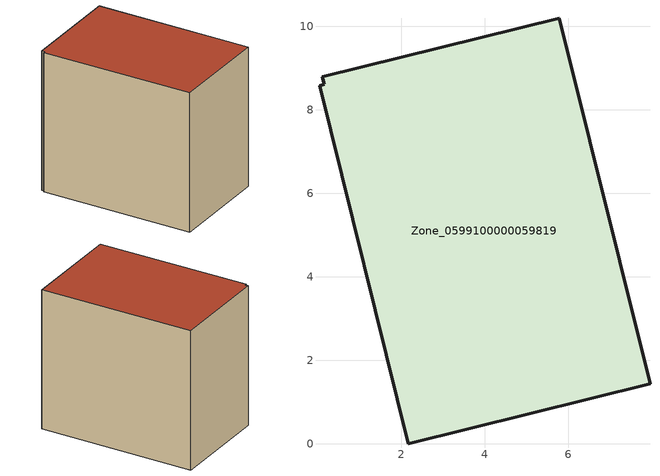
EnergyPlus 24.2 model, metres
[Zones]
Zone_0599100000059819
 floor ground (C_G): 0.12,8.79 5.79,10.2 7.96,1.44 2.17,0 0.04,8.59 0.16,8.62 z0
 wall outside (C_F): 7.96,1.44 5.79,10.2 0.12,8.79 0.16,8.62 0.04,8.59 2.17,0 7.96,1.44 z0:8.18
 roof outside (C_R): 5.79,10.2 0.12,8.79 0.16,8.62 0.04,8.59 2.17,0 7.96,1.44 z8.18
[BUILDING]
Pand.0599100000059819: North Axis=0; Terrain=City; Loads Convergence Tolerance Value=0.04; Temperature Convergence Tolerance Value=0.4; Solar Distribution=FullExterior; Maximum Number of Warmup Days=25; Minimum Number of Warmup Days=1
[Site:Location]
Rotterdam.The.Hague.AP_ZH_NLD Design_Conditions: Latitude=51.96; Longitude=4.45; Time Zone=1; Elevation=-4.5
[SITE:GROUNDTEMPERATURE:BUILDINGSURFACE]
18, 18, 18, 18, 18, 18, 18, 18, 18, 18, 18, 18
[MATERIAL] Thermal Absorptance=0.9; Solar Absorptance=0.7; Visible Absorptance=0.7
Name | Roughness | Thickness | Conductivity | Density | Specific Heat
G.TI.1965-1974 | MediumSmooth | 0.15 | 0.882353 | 540 | 1210
F.TI.1965-1974 | Rough | 0.3 | 0.697674 | 1920 | 840
R.TI.1965-1974 | MediumRough | 0.2 | 0.232558 | 1500 | 1000
[CONSTRUCTION]
C_G: G.TI.1965-1974
C_F: F.TI.1965-1974
C_R: R.TI.1965-1974
[ZONE]
Zone_0599100000059819: Type=1; Multiplier=1; Ceiling Height=Autocalculate; Volume=Autocalculate; Floor Area=autocalculate; Part of Total Floor Area=Yes
[ZONEINFILTRATION:DESIGNFLOWRATE]
Infil_Zone_0599100000059819: Zone or ZoneList or Space or SpaceList=Zone_0599100000059819; Schedule=AlwaysOn; Design Flow Rate Calculation Method=Flow/Area; Flow Rate per Floor Area=0.003; Constant Term Coefficient=1; Temperature Term Coefficient=0; Velocity Term Coefficient=0; Velocity Squared Term Coefficient=0
[HVACTEMPLATE:ZONE:IDEALLOADSAIRSYSTEM]
Zone_0599100000059819: Maximum Heating Supply Air Temperature=50; Minimum Cooling Supply Air Temperature=13; Maximum Heating Supply Air Humidity Ratio=0.0156; Minimum Cooling Supply Air Humidity Ratio=0.0077; Heating Limit=NoLimit; Cooling Limit=NoLimit; Dehumidification Control Type=ConstantSensibleHeatRatio; Cooling Sensible Heat Ratio=0.7; Dehumidification Setpoint=60; Humidification Control Type=None; Humidification Setpoint=30; Outdoor Air Method=None; Outdoor Air Flow Rate per Person=0.00944; Outdoor Air Flow Rate per Zone Floor Area=0; Outdoor Air Flow Rate per Zone=0; Demand Controlled Ventilation Type=None; Outdoor Air Economizer Type=NoEconomizer; Heat Recovery Type=None; Sensible Heat Recovery Effectiveness=0.7; Latent Heat Recovery Effectiveness=0.65
[ZONECONTROL:THERMOSTAT]
ThermostatControl_Zone_0599100000059819: Zone or ZoneList=Zone_0599100000059819; Control Type Schedule=DualSetpointControlType; Control 1=Thermostat_Zone_0599100000059819; Temperature Difference Between Cutout And Setpoint=0
[THERMOSTATSETPOINT:DUALSETPOINT]
Thermostat_Zone_0599100000059819: Heating Setpoint Temperature Schedule=HeatingSetpoint_Zone_0599100000059819; Cooling Setpoint Temperature Schedule=CoolingSetpoint_Zone_0599100000059819
[SCHEDULE:COMPACT]
HeatingSetpoint_Zone_0599100000059819: Through: 12/31, For: AllDays, Until: 24:00, 21
CoolingSetpoint_Zone_0599100000059819: Through: 12/31, For: AllDays, Until: 24:00, 24
DualSetpointControlType: Through: 12/31, For: AllDays, Until: 24:00, 4
AlwaysOn: Through: 12/31, For: AllDays, Until: 24:00, 1
